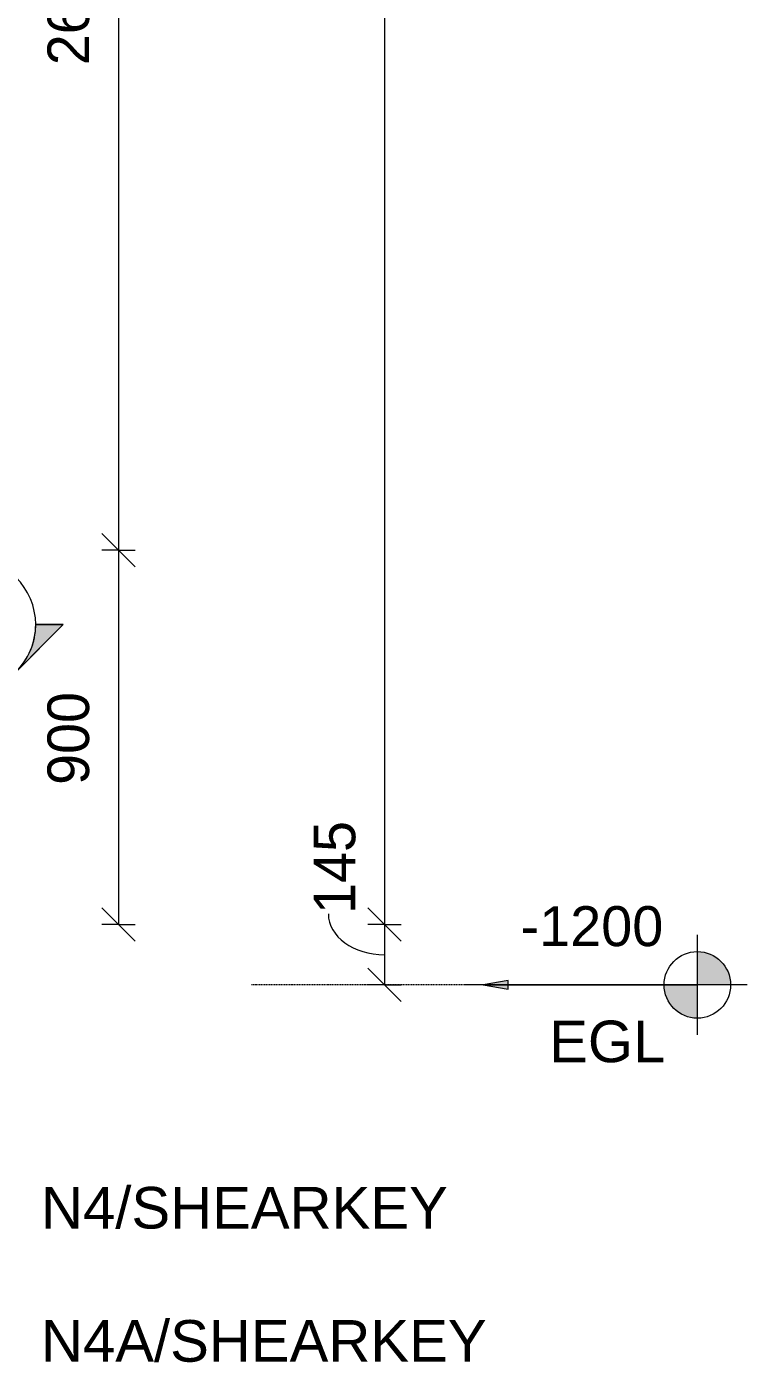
# Model space of a CAD drawing. Header units: millimetres. Extents: x -17195 to -5258, y -2447 to 8056.
# Drawn here: x -11291 to -9559, y -2447 to 763 of the extents above; entities that cross this region are included whole.
import ezdxf

# ---------------------------------------------------------------- set-up
doc = ezdxf.new("R2010")
doc.units = ezdxf.units.MM
doc.linetypes.add('Overhead', pattern=[3.97, 2.38, -1.59])
for name, color, linetype, lineweight in [('A-ANNO-DIMS', 211, 'Continuous', 9), ('A-ANNO-DIMS-40', 211, 'Continuous', 9), ('A-FLOR-OVHD', 1, 'Overhead', 18), ('G-ANNO-DIMS', 111, 'Continuous', 9), ('G-ANNO-SYMB', 111, 'Continuous', 9), ('G-ANNO-TEXT', 231, 'Continuous', 9)]:
    doc.layers.add(name, color=color, linetype=linetype, lineweight=lineweight)
doc.styles.add('Arial_1', font='arial.ttf', dxfattribs={"height": 100})
doc.styles.add('Arial_2', font='arial.ttf', dxfattribs={"height": 96})
doc.styles.add('Nirmala UI Semilight', font='NirmalaS.ttf', dxfattribs={"height": 100})
doc.dimstyles.new('Arrow_Filled_-_2_5_NI_UI', dxfattribs={"dimscale": 304.8, "dimtxt": 104.736395, "dimasz": 0.262467, "dimexe": 0.131234, "dimexo": 0.0625, "dimgap": 0.131234, "dimtad": 1, "dimdec": 4, "dimzin": 0, "dimdsep": 46, "dimtxsty": 'Nirmala UI Semilight', "dimblk1": 'OBLIQUE', "dimblk2": 'OBLIQUE', "dimsah": 1, "dimcen": 0.09, "dimazin": 0, "dimtfac": 1, "dimtdec": 4, "dimtix": 1, "dimtmove": 0, "dimatfit": 3, "dimfxl": 0.131234, "dimfxlon": 1, "dimtvp": 1, "dimtolj": 1, "dimtzin": 0, "dimarcsym": 2})
doc.dimstyles.new('Arrow_Filled_-_2_5_NI_UI_2', dxfattribs={"dimscale": 304.8, "dimtxt": 104.736395, "dimasz": 0.262467, "dimexe": 0.131234, "dimexo": 0.0625, "dimgap": 0.131234, "dimtad": 1, "dimdec": 4, "dimzin": 0, "dimdsep": 46, "dimtxsty": 'Nirmala UI Semilight', "dimblk1": 'OBLIQUE', "dimblk2": 'OBLIQUE', "dimsah": 1, "dimcen": 0.09, "dimazin": 0, "dimtfac": 1, "dimtdec": 4, "dimtix": 1, "dimtmove": 1, "dimatfit": 3, "dimfxl": 0.131234, "dimfxlon": 1, "dimtvp": 1, "dimtolj": 1, "dimtzin": 0, "dimarcsym": 2})

# ---------------------------------------------------------------- blocks, each defined once
blk = doc.blocks.new('Detail View - M_Section Head - Filled SHOP DWG-1002450-Elevation Front')
at = {"layer": 'G-ANNO-SYMB'}
h = blk.add_hatch(color=256, dxfattribs=at)
edge = h.paths.add_edge_path()
edge.add_line((-11655.9, -674.2), (-11589.7, -674.2))
edge.add_arc((-11429.7, -674.2), 160, 180, 225)
edge.add_line((-11542.8, -787.3), (-11655.9, -674.2))
h = blk.add_hatch(color=256, dxfattribs=at)
edge = h.paths.add_edge_path()
edge.add_line((-11203.4, -674.2), (-11316.5, -787.3))
edge.add_arc((-11429.7, -674.2), 160, 315, 360)
edge.add_line((-11269.7, -674.2), (-11203.4, -674.2))
h = blk.add_hatch(color=256, dxfattribs=at)
edge = h.paths.add_edge_path()
edge.add_line((-11429.7, -900.5), (-11542.8, -787.3))
edge.add_arc((-11429.7, -674.2), 160, 225, 270)
edge.add_line((-11429.7, -834.2), (-11429.7, -900.5))
h = blk.add_hatch(color=256, dxfattribs=at)
edge = h.paths.add_edge_path()
edge.add_line((-11429.7, -900.5), (-11429.7, -834.2))
edge.add_arc((-11429.7, -674.2), 160, 270, 315)
edge.add_line((-11316.5, -787.3), (-11429.7, -900.5))
for p, q in [((-11429.7, -900.5), (-11655.9, -674.2)), ((-11589.7, -674.2), (-11655.9, -674.2)), ((-11655.9, -674.2), (-11542.8, -787.3)), ((-11589.7, -674.2), (-11655.9, -674.2)), ((-11429.7, -900.5), (-11203.4, -674.2)), ((-11316.5, -787.3), (-11203.4, -674.2)), ((-11269.7, -674.2), (-11203.4, -674.2)), ((-11203.4, -674.2), (-11269.7, -674.2)), ((-11542.8, -787.3), (-11429.7, -900.5)), ((-11429.7, -900.5), (-11316.5, -787.3)), ((-11429.7, -834.2), (-11429.7, -900.5)), ((-11429.7, -900.5), (-11429.7, -834.2))]:
    blk.add_line(p, q, dxfattribs=at)
for start, end in [(360, 180), (180, 360), (180, 225), (315, 0), (225, 270), (270, 315)]:
    blk.add_arc((-11429.7, -674.2), 160, start, end, dxfattribs=at)
blk = doc.blocks.new('DIMBLOCK14-Elevation Front')
at = {"layer": 'A-ANNO-DIMS-40'}
for p, q in [((-11070.9, 2140), (-11110.9, 2180)), ((-11070.9, 2140), (-11110.9, 2140)), ((-11070.9, 2140), (-11070.9, -495)), ((-11070.9, 2140), (-11030.9, 2100)), ((-11070.9, 2140), (-11030.9, 2140)), ((-11070.9, -495), (-11110.9, -455)), ((-11070.9, -495), (-11110.9, -495)), ((-11070.9, -495), (-11030.9, -535)), ((-11070.9, -495), (-11030.9, -495))]:
    blk.add_line(p, q, dxfattribs=at)
at = {"layer": 'A-ANNO-DIMS-40', "color": 0, "insert": (-11241.4, 670.2), "char_height": 100, "width": 365.625, "attachment_point": 1, "rotation": 90, "line_spacing_factor": 1.142579, "style": 'Nirmala UI Semilight'}
blk.add_mtext('2635', dxfattribs=at)
blk = doc.blocks.new('_Oblique')
at = {"color": 0, "linetype": 'ByBlock', "lineweight": -2}
blk.add_line((-0.5, -0.5), (0.5, 0.5), dxfattribs=at)
blk = doc.blocks.new('DIMBLOCK15-Elevation Front')
at = {"layer": 'A-ANNO-DIMS-40'}
for p, q in [((-11070.9, -495), (-11110.9, -455)), ((-11070.9, -495), (-11110.9, -495)), ((-11070.9, -495), (-11070.9, -1395)), ((-11070.9, -495), (-11030.9, -535)), ((-11070.9, -495), (-11030.9, -495)), ((-11070.9, -1395), (-11110.9, -1355)), ((-11070.9, -1395), (-11110.9, -1395)), ((-11070.9, -1395), (-11030.9, -1435)), ((-11070.9, -1395), (-11030.9, -1395))]:
    blk.add_line(p, q, dxfattribs=at)
at = {"layer": 'A-ANNO-DIMS-40', "color": 0, "insert": (-11241.4, -1059.3), "char_height": 100, "width": 274.219, "attachment_point": 1, "rotation": 90, "line_spacing_factor": 1.142579, "style": 'Nirmala UI Semilight'}
blk.add_mtext('900', dxfattribs=at)
blk = doc.blocks.new('DIMBLOCK74-Elevation Front')
at = {"layer": 'A-ANNO-DIMS-40'}
for p, q in [((-10430.9, 3660), (-10470.9, 3700)), ((-10430.9, 3660), (-10470.9, 3660)), ((-10430.9, 3660), (-10430.9, -1395)), ((-10430.9, 3660), (-10390.9, 3620)), ((-10430.9, 3660), (-10390.9, 3660)), ((-10430.9, -1395), (-10470.9, -1355)), ((-10430.9, -1395), (-10470.9, -1395)), ((-10430.9, -1395), (-10390.9, -1435)), ((-10430.9, -1395), (-10390.9, -1395))]:
    blk.add_line(p, q, dxfattribs=at)
at = {"layer": 'A-ANNO-DIMS-40', "color": 0, "insert": (-10601.4, 980.2), "char_height": 100, "width": 365.625, "attachment_point": 1, "rotation": 90, "line_spacing_factor": 1.142579, "style": 'Nirmala UI Semilight'}
blk.add_mtext('5055', dxfattribs=at)
blk = doc.blocks.new('DIMBLOCK75-Elevation Front')
at = {"layer": 'A-ANNO-DIMS-40'}
for p, q in [((-10430.9, -1395), (-10470.9, -1355)), ((-10430.9, -1395), (-10470.9, -1395)), ((-10430.9, -1395), (-10430.9, -1540)), ((-10430.9, -1395), (-10390.9, -1435)), ((-10430.9, -1395), (-10390.9, -1395)), ((-10430.9, -1540), (-10470.9, -1500)), ((-10430.9, -1540), (-10470.9, -1540)), ((-10430.9, -1540), (-10390.9, -1580)), ((-10430.9, -1540), (-10390.9, -1540))]:
    blk.add_line(p, q, dxfattribs=at)
blk.add_ellipse((-10430.9, -1369.3), major_axis=(135.2, 0), ratio=0.726133, start_param=3.141593, end_param=4.712389, dxfattribs=at)
at = {"layer": 'A-ANNO-DIMS-40', "color": 0, "insert": (-10601.4, -1369.3), "char_height": 100, "width": 249.082, "attachment_point": 1, "rotation": 90, "line_spacing_factor": 1.142579, "style": 'Nirmala UI Semilight'}
blk.add_mtext('145', dxfattribs=at)
blk = doc.blocks.new('Spot Elevations - M_Spot Elevation - Target Filled-10609-Elevation Front')
at = {"layer": 'G-ANNO-DIMS'}
h = blk.add_hatch(color=256, dxfattribs=at)
edge = h.paths.add_edge_path()
edge.add_line((-9620.8, 3660), (-9540.8, 3660))
edge.add_arc((-9620.8, 3660), 80, 0, 90)
edge.add_line((-9620.8, 3740), (-9620.8, 3660))
h = blk.add_hatch(color=256, dxfattribs=at)
edge = h.paths.add_edge_path()
edge.add_line((-9620.8, 3660), (-9700.8, 3660))
edge.add_arc((-9620.8, 3660), 80, 180, 270)
edge.add_line((-9620.8, 3580), (-9620.8, 3660))
for p, q in [((-9620.8, 3540), (-9620.8, 3780)), ((-9500.8, 3660), (-10180.8, 3660))]:
    blk.add_line(p, q, dxfattribs=at)
blk.add_circle((-9620.8, 3660), 80, dxfattribs=at)

msp = doc.modelspace()

# ---------------------------------------------------------------- hatches: boundary and pattern name
at = {"layer": 'G-ANNO-DIMS'}
msp.add_hatch(color=256, dxfattribs=at).paths.add_polyline_path([(-10193.80383, -1540), (-10133.80383, -1550.57962), (-10133.80383, -1529.42038)])

# ---------------------------------------------------------------- linework, layer by layer
at = {"layer": 'A-FLOR-OVHD'}
msp.add_line((-10193.80383, -1540), (-10750.89232, -1540), dxfattribs=at)
at = {"layer": 'G-ANNO-DIMS'}
for p, q in [((-10133.80383, -1529.42038), (-10193.80383, -1540)), ((-10193.80383, -1540), (-10133.80383, -1550.57962)), ((-10193.80383, -1540), (-9882.17543, -1540)), ((-10133.80383, -1550.57962), (-10133.80383, -1529.42038)), ((-9882.17543, -1540), (-9679.03961, -1540))]:
    msp.add_line(p, q, dxfattribs=at)

# ---------------------------------------------------------------- block references
msp.add_blockref('Spot Elevations - M_Spot Elevation - Target Filled-10609-Elevation Front', (-58.26526, -5200), dxfattribs=at)
at = {"layer": 'G-ANNO-SYMB'}
msp.add_blockref('Detail View - M_Section Head - Filled SHOP DWG-1002450-Elevation Front', (0, 0), dxfattribs=at)

# ---------------------------------------------------------------- texts
at = {"layer": 'G-ANNO-TEXT', "color": 7, "char_height": 100, "attachment_point": 1, "style": 'Arial_1'}
for s, insert, width in [('EGL', (-10035.43025, -1625.87366), 336.70875), ('N4/SHEARKEY', (-11257.00341, -2025.5871), 1180.084), ('N4A/SHEARKEY', (-11257.00341, -2345.5871), 1292.32025)]:
    msp.add_mtext(s, dxfattribs=dict(at, insert=insert, width=width))

# ---------------------------------------------------------------- dimensions: what is measured, and where the dimension line sits
at = {"layer": 'A-ANNO-DIMS'}
for base, p1, p2, override, picture, middle in [((-10430.89232, -1395), (-10390.89232, 3660), (-10470.89232, -1395), {"dimpost": '<>', "dimfxl": 5055.632997}, 'DIMBLOCK74-Elevation Front', (-10522.56596, 1132.5)), ((-11070.89232, -495), (-11110.89232, 2140), (-11110.89232, -495), {"dimpost": '<>', "dimfxl": 2635}, 'DIMBLOCK14-Elevation Front', (-11162.60083, 822.5)), ((-11070.89232, -1395), (-11110.89232, -495), (-11110.89232, -1395), {"dimpost": '<>', "dimfxl": 900}, 'DIMBLOCK15-Elevation Front', (-11162.60083, -945))]:
    dim = msp.add_linear_dim(base=base, p1=p1, p2=p2, angle=90, dimstyle='Arrow_Filled_-_2_5_NI_UI', override=override, dxfattribs=at)
    dim.commit()
    dim.dimension.update_dxf_attribs({"geometry": picture, "text_midpoint": middle})
dim = msp.add_linear_dim(base=(-10430.89232, -1540), p1=(-10470.89232, -1395), p2=(-10390.89232, -1540), angle=90, dimstyle='Arrow_Filled_-_2_5_NI_UI_2', override={"dimpost": '<>', "dimfxl": 165.604952}, dxfattribs=at)
dim.commit()
dim.dimension.update_dxf_attribs({"geometry": 'DIMBLOCK75-Elevation Front', "text_midpoint": (-10534.69443, -1244.77487), "dimtype": 160, "text_rotation": 90})

# ---------------------------------------------------------------- next in the draw order: texts
at = {"layer": 'G-ANNO-DIMS', "insert": (-10103.95092, -1350.84942), "char_height": 96, "width": 410.1871465, "attachment_point": 1, "line_spacing_factor": 0.941778, "style": 'Arial_2', "bg_fill": 3, "box_fill_scale": 0, "bg_fill_color": 256, "bg_fill_true_color": 3254780160, "bg_fill_transparency": 256}
msp.add_mtext('-1200', dxfattribs=at)

doc.saveas('drawing.dxf')
